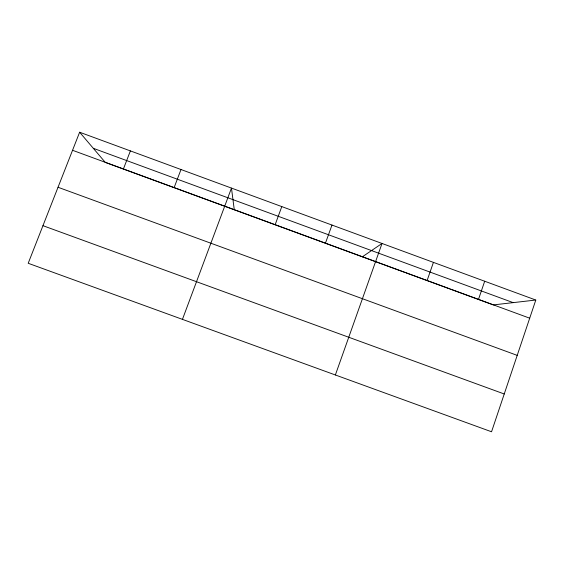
<?xml version="1.0" encoding="UTF-8"?>
<svg xmlns="http://www.w3.org/2000/svg" width="564" height="564" viewBox="0 0 564 564"><rect width="100%" height="100%" fill="white"/><g stroke="black" fill="none" stroke-linecap="round" stroke-linejoin="round"><path stroke-width="0.85" d="M535.8 300.034L491.547 431.77L28.2 263.275L79.63 132.23L535.8 300.034L493.324 304.912L450.594 289.219M478.483 299.378L484.688 281.239M427.11 280.512L433.434 262.38M335.368 374.975L382.025 243.465L362.342 256.81M325.442 243.169L331.984 225.057M275.154 224.698L281.796 206.6M182.447 319.365L231.473 188.087L234.279 209.773M174.135 187.601L181.002 169.517M123.417 168.967L130.39 150.898M42.956 225.678L504.237 393.982M93.307 148.311L513.169 302.635M72.544 150.285L529.702 318.188M405.29 272.581L105.278 162.39L79.63 132.23M406.115 272.884L449.776 288.916M58.036 187.262L517.209 355.369"/></g></svg>
